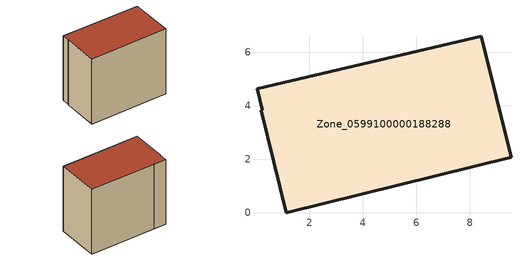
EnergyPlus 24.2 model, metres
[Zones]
Zone_0599100000188288
 floor ground (C_G): 1.13,0 0.2,3.81 0.24,3.85 0.04,4.63 1.31,4.94 8.43,6.59 9.54,2.07 z0
 wall outside (C_F): 1.13,0 9.54,2.07 8.43,6.59 1.31,4.94 0.04,4.63 0.24,3.85 0.2,3.81 1.13,0 z0:7.59
 roof outside (C_R): 0.2,3.81 1.13,0 9.54,2.07 8.43,6.59 1.31,4.94 0.04,4.63 0.24,3.85 z7.59
[BUILDING]
Pand.0599100000188288: North Axis=0; Terrain=City; Loads Convergence Tolerance Value=0.04; Temperature Convergence Tolerance Value=0.4; Solar Distribution=FullExterior; Maximum Number of Warmup Days=25; Minimum Number of Warmup Days=1
[Site:Location]
Rotterdam.The.Hague.AP_ZH_NLD Design_Conditions: Latitude=51.96; Longitude=4.45; Time Zone=1; Elevation=-4.5
[SITE:GROUNDTEMPERATURE:BUILDINGSURFACE]
18, 18, 18, 18, 18, 18, 18, 18, 18, 18, 18, 18
[MATERIAL] Thermal Absorptance=0.9; Solar Absorptance=0.7; Visible Absorptance=0.7
Name | Roughness | Thickness | Conductivity | Density | Specific Heat
G.TI.1946 | MediumSmooth | 0.15 | 1 | 540 | 1210
F.TI.1946 | Rough | 0.3 | 0.857143 | 1920 | 840
R.TI.1946 | MediumRough | 0.2 | 0.1 | 1500 | 1000
[CONSTRUCTION]
C_G: G.TI.1946
C_F: F.TI.1946
C_R: R.TI.1946
[ZONE]
Zone_0599100000188288: Type=1; Multiplier=1; Ceiling Height=Autocalculate; Volume=Autocalculate; Floor Area=autocalculate; Part of Total Floor Area=Yes
[ZONEINFILTRATION:DESIGNFLOWRATE]
Infil_Zone_0599100000188288: Zone or ZoneList or Space or SpaceList=Zone_0599100000188288; Schedule=AlwaysOn; Design Flow Rate Calculation Method=Flow/Area; Flow Rate per Floor Area=0.003; Constant Term Coefficient=1; Temperature Term Coefficient=0; Velocity Term Coefficient=0; Velocity Squared Term Coefficient=0
[HVACTEMPLATE:ZONE:IDEALLOADSAIRSYSTEM]
Zone_0599100000188288: Maximum Heating Supply Air Temperature=50; Minimum Cooling Supply Air Temperature=13; Maximum Heating Supply Air Humidity Ratio=0.0156; Minimum Cooling Supply Air Humidity Ratio=0.0077; Heating Limit=NoLimit; Cooling Limit=NoLimit; Dehumidification Control Type=ConstantSensibleHeatRatio; Cooling Sensible Heat Ratio=0.7; Dehumidification Setpoint=60; Humidification Control Type=None; Humidification Setpoint=30; Outdoor Air Method=None; Outdoor Air Flow Rate per Person=0.00944; Outdoor Air Flow Rate per Zone Floor Area=0; Outdoor Air Flow Rate per Zone=0; Demand Controlled Ventilation Type=None; Outdoor Air Economizer Type=NoEconomizer; Heat Recovery Type=None; Sensible Heat Recovery Effectiveness=0.7; Latent Heat Recovery Effectiveness=0.65
[ZONECONTROL:THERMOSTAT]
ThermostatControl_Zone_0599100000188288: Zone or ZoneList=Zone_0599100000188288; Control Type Schedule=DualSetpointControlType; Control 1=Thermostat_Zone_0599100000188288; Temperature Difference Between Cutout And Setpoint=0
[THERMOSTATSETPOINT:DUALSETPOINT]
Thermostat_Zone_0599100000188288: Heating Setpoint Temperature Schedule=HeatingSetpoint_Zone_0599100000188288; Cooling Setpoint Temperature Schedule=CoolingSetpoint_Zone_0599100000188288
[SCHEDULE:COMPACT]
HeatingSetpoint_Zone_0599100000188288: Through: 12/31, For: AllDays, Until: 24:00, 21
CoolingSetpoint_Zone_0599100000188288: Through: 12/31, For: AllDays, Until: 24:00, 24
DualSetpointControlType: Through: 12/31, For: AllDays, Until: 24:00, 4
AlwaysOn: Through: 12/31, For: AllDays, Until: 24:00, 1
